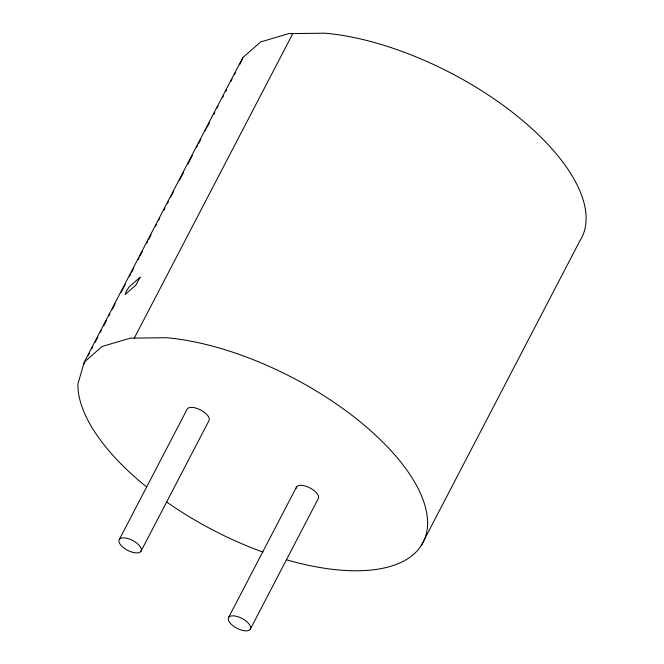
<?xml version="1.0" encoding="UTF-8"?>
<svg xmlns="http://www.w3.org/2000/svg" width="664" height="664" viewBox="0 0 664 664"><rect width="100%" height="100%" fill="white"/><g stroke="black" fill="none" stroke-linecap="round" stroke-linejoin="round"><path stroke-width="1" d="M421.217 545.617L579.738 241.09A191.979 85.963 27.5 0 0 518.966 117.495A191.979 85.963 27.5 0 0 325.219 33.2L288.749 33.623L260.637 41.94L242.783 57.569L84.262 362.096L77.895 383.975A191.979 85.963 27.5 0 0 146.246 486.679M242.31 59.196L242.783 57.569M83.548 364.536L85.465 360.851M88.337 355.331L89.3 353.497M91.69 348.89L92.653 347.056M95.043 342.45L97.915 336.93M100.314 332.332L101.268 330.489M103.667 325.891L106.539 320.372M108.938 315.773L109.892 313.931M112.282 309.333L115.162 303.813M120.906 292.774L125.214 284.491M129.53 276.216L130.484 274.373M131.447 272.531L133.838 267.932M138.145 259.649L139.108 257.815M140.062 255.972L142.461 251.374M146.769 243.09L147.723 241.248M148.686 239.413L151.077 234.815M155.393 226.532L156.347 224.689M158.746 220.091L159.7 218.248M164.008 209.973L164.971 208.131M167.361 203.533L168.324 201.69M170.714 197.092L173.586 191.572M179.338 180.533L183.646 172.25M187.953 163.966L192.269 155.691M196.577 147.408L197.54 145.565M198.494 143.731L200.885 139.133M205.201 130.85L206.155 129.007M207.118 127.173L209.509 122.566M213.816 114.291L214.779 112.448M217.169 107.85L218.132 106.008M222.44 97.724L223.394 95.89M225.793 91.292L226.748 89.449M231.064 81.166L232.018 79.331M234.417 74.725L235.371 72.891M239.679 64.607L242.078 60.009M134.294 338.109L292.816 33.582M119.312 539.5L187.248 408.991A12.342 5.528 27.5 0 1 201.092 410.227A12.342 5.528 27.5 0 1 208.911 420.785L140.975 551.294A12.342 5.528 27.5 0 1 122.118 546.489A12.342 5.528 27.5 0 1 127.33 538.413A12.342 5.528 27.5 0 1 140.975 551.294M228.623 617.437L296.559 486.928M250.286 629.231A12.342 5.528 27.5 0 0 236.641 616.35A12.342 5.528 27.5 0 0 231.429 624.417A12.342 5.528 27.5 0 0 250.286 629.231L318.222 498.722A12.342 5.528 27.5 0 0 308.959 487.434A12.342 5.528 27.5 0 0 296.152 488.33M84.262 362.096L102.107 346.467L130.227 338.15L166.689 337.727A191.979 85.963 27.5 0 1 416.668 485.733A191.979 85.963 27.5 0 1 286.806 559.876M263.035 552.141A191.979 85.963 27.5 0 1 166.39 501.843M140.087 277.32L135.771 285.229L125.139 294.542L126.251 291.438L129.173 286.782L140.087 277.32"/></g></svg>
